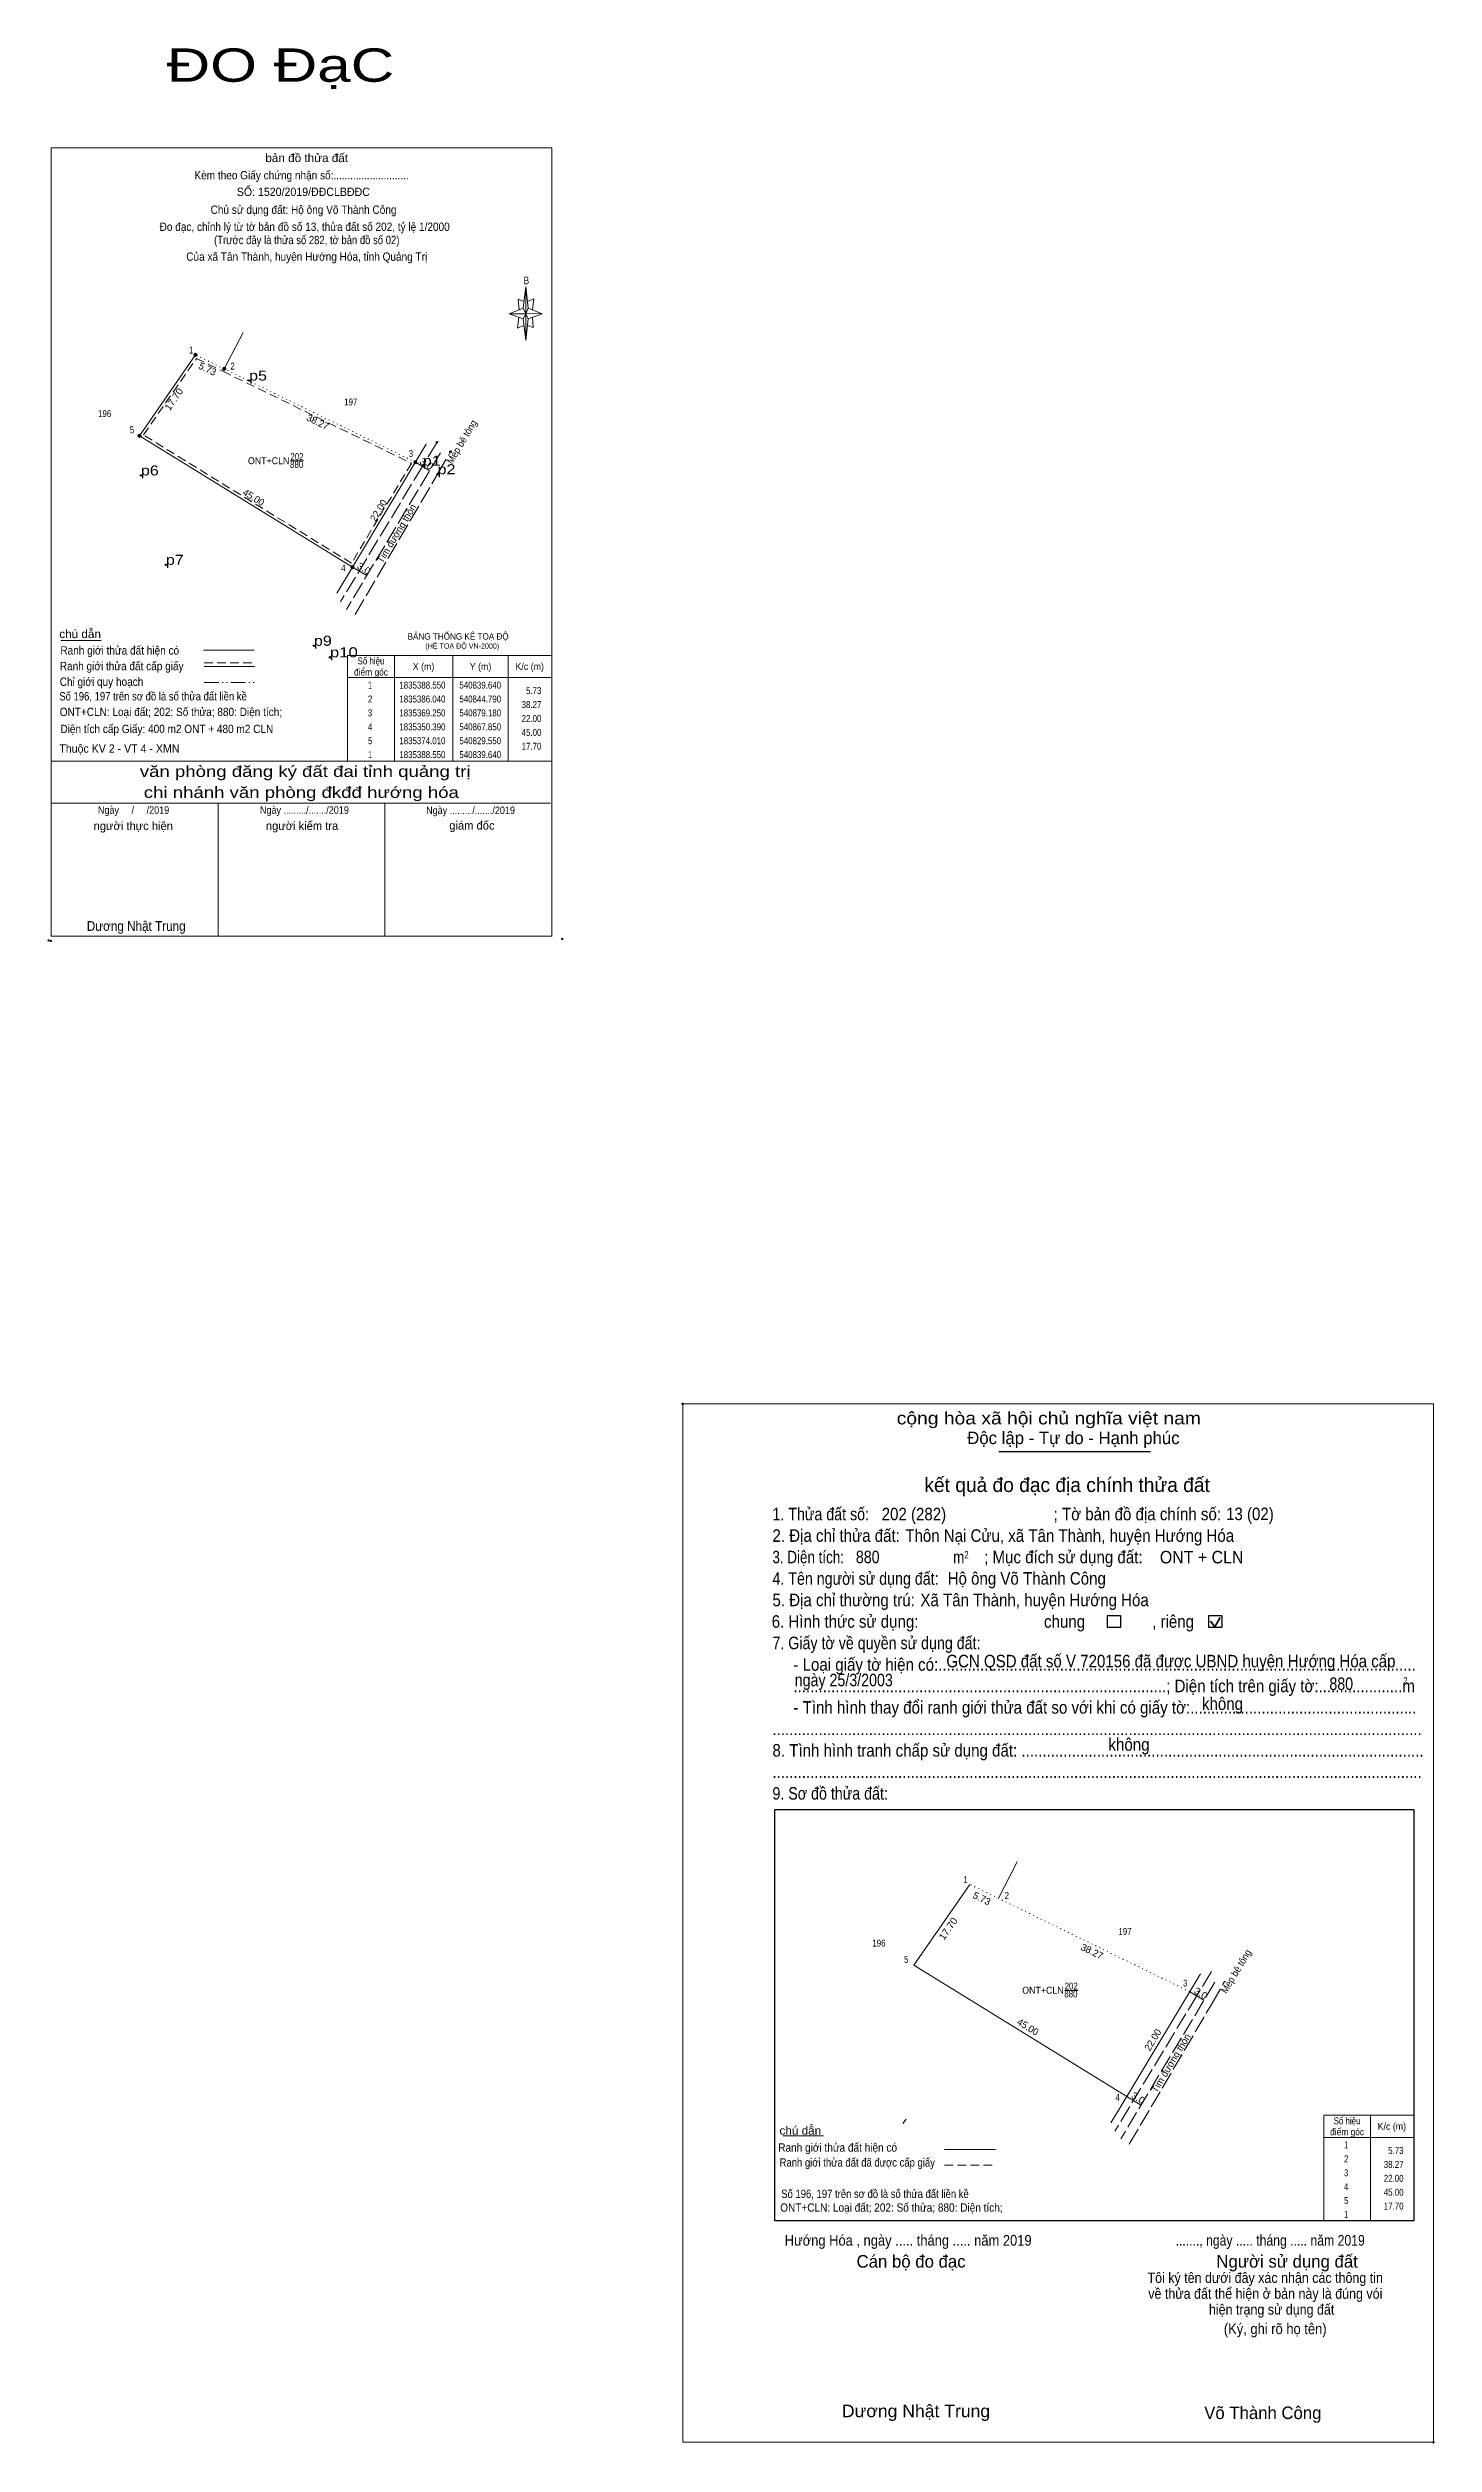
# Model space of a CAD drawing. Header units: metres. Extents: x 540813 to 541062, y 1835013 to 1835444.
import ezdxf
from ezdxf.enums import TextEntityAlignment as Align

# ---------------------------------------------------------------- set-up
doc = ezdxf.new("R2010")
doc.units = ezdxf.units.M
doc.header["$LTSCALE"] = 0.52
doc.header["$PDMODE"] = 32
doc.header["$PDSIZE"] = 0.26
for name, pattern in [('DASH_DOUBLE_DOT', [9.2, 5, -1.2, 0.3, -1.2, 0.3, -1.2]), ('DOTTED', [1.5, 0.3, -1.2]), ('LONG_DASHED', [7.5, 6, -1.5]), ('MEDIUM_DASHED', [4.5, 3, -1.5])]:
    doc.linetypes.add(name, pattern=pattern)
for name, color, linetype, lineweight in [('1', 7, 'MEDIUM_DASHED', 13), ('10', 7, 'Continuous', 13), ('17', 7, 'Continuous', 13), ('2', 7, 'Continuous', 25), ('28', 7, 'Continuous', 13), ('5', 7, 'Continuous', 13), ('6', 7, 'Continuous', 13), ('63', 7, 'Continuous', 13)]:
    doc.layers.add(name, color=color, linetype=linetype, lineweight=lineweight)
doc.layers.add('12', color=7, linetype='Continuous')
doc.layers.add('7', color=7, linetype='Continuous')

msp = doc.modelspace()

# ---------------------------------------------------------------- hatches: boundary and pattern name
at = {"layer": '28'}
for points in [[(540839.94, 1835388.55, 1), (540839.34, 1835388.55, 1)], [(540845.09, 1835386.04, 1), (540844.49, 1835386.04, 1)], [(540829.85, 1835374.01, 1), (540829.25, 1835374.01, 1)], [(540879.48, 1835369.25, 1), (540878.88, 1835369.25, 1)], [(540868.15, 1835350.39, 1), (540867.55, 1835350.39, 1)]]:
    msp.add_hatch(color=256, dxfattribs=at).paths.add_polyline_path(points)

# ---------------------------------------------------------------- linework, layer by layer
at = {"layer": '1'}
msp.add_lwpolyline([(540839.81, 1835387.91), (540844.57, 1835385.59), (540878.47, 1835369.04), (540867.68, 1835351.08), (540830.26, 1835374.16)], close=True, dxfattribs=at)
at = {"layer": '10'}
for p, q in [((540848.18, 1835392.6), (540844.79, 1835386.04)), ((540987.43, 1835117.53), (540984.04, 1835110.97)), ((540967.45, 1835071.26), (540966.84, 1835070.49))]:
    msp.add_line(p, q, dxfattribs=at)
at = {"layer": '17'}
for p, q in [((540815.44, 1835337.2), (540822.68, 1835337.2)), ((540945.32, 1835068.24), (540952.56, 1835068.24))]:
    msp.add_line(p, q, dxfattribs=at)
at = {"layer": '2'}
for p, q in [((540984.11, 1835191.33), (541011.41, 1835191.33)), ((540943.8, 1835126.94), (541058.74, 1835126.94)), ((541058.74, 1835126.94), (541058.74, 1835052.96))]:
    msp.add_line(p, q, dxfattribs=at)
at = {"layer": '2', "lineweight": 35}
for p, q in [((541022.19, 1835160.81), (541022.96, 1835159.81)), ((541022.96, 1835159.81), (541023.89, 1835161.49))]:
    msp.add_line(p, q, dxfattribs=at)
at = {"layer": '2', "lineweight": 13}
msp.add_lwpolyline([(540927.25, 1835199.9), (541062.26, 1835199.9), (541062.26, 1835013.16), (540927.25, 1835013.16)], close=True, dxfattribs=at)
at = {"layer": '2'}
for points in [[(541003.65, 1835161.81), (541005.97, 1835161.81), (541005.97, 1835159.65), (541003.65, 1835159.65)], [(541021.89, 1835161.81), (541024.21, 1835161.81), (541024.21, 1835159.65), (541021.89, 1835159.65)]]:
    msp.add_lwpolyline(points, close=True, dxfattribs=at)
msp.add_lwpolyline([(541058.74, 1835052.96), (540943.8, 1835052.96), (540943.8, 1835126.94)], dxfattribs=at)
for p in [(540927.25, 1835199.9), (541062.25, 1835013.16)]:
    msp.add_point(p, dxfattribs=at)
at = {"layer": '28', "linetype": 'DOTTED'}
for p, q in [((540879.18, 1835369.25), (540839.64, 1835388.55)), ((541018.43, 1835094.18), (540978.89, 1835113.48))]:
    msp.add_line(p, q, dxfattribs=at)
at = {"layer": '28', "linetype": 'LONG_DASHED'}
for p, q in [((540883.69, 1835370.94), (540866.78, 1835342.78)), ((541022.94, 1835095.87), (541006.03, 1835067.71))]:
    msp.add_line(p, q, dxfattribs=at)
at = {"layer": '28'}
for points in [[(540839.64, 1835388.55), (540829.55, 1835374.01), (540867.85, 1835350.39)], [(540881.12, 1835372.48), (540867.85, 1835350.39), (540865.02, 1835345.68)], [(540978.89, 1835113.48), (540968.8, 1835098.94), (541007.1, 1835075.32)], [(541020.37, 1835097.41), (541007.1, 1835075.32), (541004.27, 1835070.61)]]:
    msp.add_lwpolyline(points, dxfattribs=at)
at = {"layer": '28', "linetype": 'LONG_DASHED'}
for points in [[(540883.09, 1835372.85), (540880.51, 1835368.61), (540865.71, 1835344.14)], [(540868.32, 1835341.84), (540883.16, 1835367.08), (540885.49, 1835371.14)], [(541022.34, 1835097.78), (541019.76, 1835093.54), (541004.96, 1835069.07)], [(541007.57, 1835066.77), (541022.41, 1835092.01), (541024.74, 1835096.07)]]:
    msp.add_lwpolyline(points, dxfattribs=at)
at = {"layer": '28'}
for centre in [(540839.64, 1835388.55), (540844.79, 1835386.04), (540829.55, 1835374.01), (540879.18, 1835369.25), (540867.85, 1835350.39)]:
    msp.add_circle(centre, 0.3, dxfattribs=at)
at = {"layer": '5'}
for p, q in [((540898.56, 1835396.94), (540899.06, 1835400.84)), ((540898.56, 1835395.04), (540896.06, 1835395.94)), ((540899.46, 1835395.04), (540899.06, 1835391.14)), ((540900.36, 1835393.44), (540899.36, 1835393.84)), ((540899.46, 1835396.94), (540901.96, 1835395.94)), ((540900.26, 1835395.34), (540900.36, 1835393.44)), ((540813.69, 1835315.5), (540903.69, 1835315.5)), ((540813.69, 1835307.9), (540903.49, 1835307.9)), ((540813.69, 1835307.9), (540903.49, 1835307.9)), ((540813.69, 1835307.9), (540903.49, 1835307.9)), ((540843.69, 1835284), (540843.69, 1835307.9)), ((540873.69, 1835284), (540873.69, 1835307.9))]:
    msp.add_line(p, q, dxfattribs=at)
for points in [[(540813.69, 1835425.8), (540903.69, 1835425.8), (540903.69, 1835284), (540813.69, 1835284)], [(540899.06, 1835400.84), (540899.46, 1835396.94), (540899.06, 1835395.94)], [(540899.06, 1835395.94), (540896.06, 1835395.94), (540898.56, 1835396.94), (540899.46, 1835395.04), (540901.96, 1835395.94), (540899.06, 1835396.04)], [(540899.06, 1835395.94), (540899.06, 1835391.14), (540898.56, 1835395.04)]]:
    msp.add_lwpolyline(points, close=True, dxfattribs=at)
for points in [[(540898.76, 1835398.14), (540897.66, 1835398.54), (540897.86, 1835396.64)], [(540899.36, 1835398.14), (540900.46, 1835398.64), (540900.26, 1835396.64)], [(540899.06, 1835395.94), (540898.56, 1835396.94), (540896.06, 1835395.94)], [(540897.76, 1835395.34), (540897.56, 1835393.34), (540898.66, 1835393.84)], [(540899.06, 1835395.94), (540899.46, 1835395.04), (540901.96, 1835395.94)], [(540903.69, 1835284), (540813.69, 1835284), (540813.69, 1835307.9)]]:
    msp.add_lwpolyline(points, dxfattribs=at)
for p in [(540813.22, 1835283.23), (540813.62, 1835283.16)]:
    msp.add_point(p, dxfattribs=at)
at = {"layer": '6'}
for p, q in [((540841.04, 1835335.46), (540850.18, 1835335.46)), ((540841.18, 1835332.53), (540850.32, 1835332.53)), ((540974.34, 1835065.78), (540983.48, 1835065.78))]:
    msp.add_line(p, q, dxfattribs=at)
at = {"layer": '6', "linetype": 'MEDIUM_DASHED'}
for p, q in [((540841.18, 1835333.15), (540850.38, 1835333.15)), ((540974.32, 1835062.97), (540983.52, 1835062.97))]:
    msp.add_line(p, q, dxfattribs=at)
at = {"layer": '6'}
msp.add_point((540905.59, 1835283.5), dxfattribs=at)
at = {"layer": '63'}
for p, q in [((540856.73, 1835369.49), (540859.08, 1835369.49)), ((540881.75, 1835367.71), (540879.18, 1835369.25)), ((540870.42, 1835348.85), (540867.85, 1835350.39)), ((540875.39, 1835334.5), (540875.39, 1835315.5)), ((540885.89, 1835334.5), (540885.89, 1835315.5)), ((540895.89, 1835334.5), (540895.89, 1835315.5)), ((540866.99, 1835330.5), (540903.69, 1835330.5)), ((540995.98, 1835094.42), (540998.33, 1835094.42)), ((541021, 1835092.64), (541018.43, 1835094.18)), ((541009.67, 1835073.78), (541007.1, 1835075.32)), ((541050.94, 1835071.96), (541050.94, 1835052.96)), ((541050.94, 1835071.96), (541050.94, 1835052.96)), ((541042.54, 1835067.96), (541058.74, 1835067.96))]:
    msp.add_line(p, q, dxfattribs=at)
at = {"layer": '63', "linetype": 'DASH_DOUBLE_DOT'}
msp.add_line((540841.21, 1835329.61), (540850.41, 1835329.61), dxfattribs=at)
at = {"layer": '63'}
for points in [[(540866.99, 1835334.5), (540903.69, 1835334.5), (540903.69, 1835315.5), (540866.99, 1835315.5)], [(541042.54, 1835071.96), (541058.74, 1835071.96), (541058.74, 1835052.96), (541042.54, 1835052.96)]]:
    msp.add_lwpolyline(points, close=True, dxfattribs=at)
at = {"layer": '7'}
for p in [(540849.27, 1835383.93), (540883.09, 1835372.85), (540880.51, 1835368.61), (540883.16, 1835367.08), (540885.49, 1835371.14), (540829.81, 1835366.86), (540834.3, 1835350.79), (540860.93, 1835336.23), (540863.8, 1835334.16)]:
    msp.add_point(p, dxfattribs=at)

# ---------------------------------------------------------------- texts
at = {"layer": '1'}
for s, width, p in [('197', 0.85, (540867.555, 1835379.45)), ('196', 0.85, (540823.285, 1835377.36)), ('ONT+CLN', 0.95, (540852.79, 1835368.89)), ('880', 0.85, (540857.82, 1835368.22)), ('202', 0.85, (540857.875, 1835369.63)), ('197', 0.85, (541006.805, 1835104.38)), ('196', 0.85, (540962.535, 1835102.29)), ('202', 0.85, (540997.125, 1835094.56)), ('ONT+CLN', 0.95, (540992.04, 1835093.82)), ('880', 0.85, (540997.07, 1835093.15))]:
    msp.add_text(s, height=1.25, dxfattribs=dict(at, width=width)).set_placement(p, align=Align.CENTER)
for s, height, width, p in [('BẢNG THỐNG KÊ TOẠ ĐỘ ', 1.15, 0.95, (540877.77, 1835337.34)), ('(HỆ TOẠ ĐỘ VN-2000)', 0.93, 0.9, (540880.97, 1835335.72))]:
    msp.add_text(s, height=height, dxfattribs=dict(at, width=width)).set_placement(p)
at = {"layer": '12'}
for s, width, p in [('p5', 1.2, (540849.27, 1835383.93)), ('p6', 1.2, (540829.81, 1835366.86)), ('p1', 1.2, (540880.51, 1835368.61)), ('p2', 1.2, (540883.16, 1835367.08)), ('p7', 1.2, (540834.3, 1835350.79)), ('p9', 1.2, (540860.93, 1835336.23)), ('p10', 1.25, (540863.8, 1835334.16))]:
    msp.add_text(s, height=1.8, dxfattribs=dict(at, width=width)).set_placement(p)
at = {"layer": '2'}
for s, height, width, p in [('cộng hòa xã hội chủ nghĩa việt nam', 2.253, 1.15, (540965.74, 1835196.2)), ('2. Địa chỉ thửa đất:', 2.253, 0.9, (540943.39, 1835175.08)), ('1. Thửa đất số:', 2.253, 0.85, (540943.39, 1835178.95)), ('202 (282)', 2.25, 0.9, (540963.04, 1835178.95)), ('; Tờ bản đồ địa chính số:', 2.253, 0.9, (540993.95, 1835178.95)), ('13 (02)', 2.25, 0.9, (541024.97, 1835178.98)), ('3. Diện tích:', 2.253, 0.8, (540943.39, 1835171.22)), ('880', 2.25, 0.85, (540958.39, 1835171.24)), ('Thôn Nại Cửu, xã Tân Thành, huyện Hướng Hóa', 2.25, 0.9, (540967.28, 1835175.08)), ('2', 1.288, 0.8, (540977.9, 1835172.12)), ('; Mục đích sử dụng đất:', 2.253, 0.9, (540981.46, 1835171.22)), ('ONT + CLN', 2.254, 0.95, (541013.06, 1835171.2)), ('4. Tên người sử dụng đất:', 2.253, 0.85, (540943.39, 1835167.36)), ('Hộ ông Võ Thành Công', 2.25, 0.9, (540974.9, 1835167.38)), ('m', 2.253, 0.8, (540975.88, 1835171.22)), ('5. Địa chỉ thường trú:', 2.253, 0.9, (540943.39, 1835163.5)), ('Xã Tân Thành, huyện Hướng Hóa', 2.25, 0.9, (540970, 1835163.5)), ('6. Hình thức sử dụng:', 2.253, 0.9, (540943.26, 1835159.63)), ('chung                , riêng', 2.253, 0.9, (540992.23, 1835159.63)), ('7. Giấy tờ về quyền sử dụng đất:', 2.253, 0.85, (540943.39, 1835155.77)), ('     - Loại giấy tờ hiện có:..................................................................................................................', 2.253, 0.9, (540943.39, 1835151.9)), ('GCN QSD đất số V 720156 đã được UBND huyện Hướng Hóa cấp', 2.25, 0.9, (540974.66, 1835152.51)), ('     .........................................................................................; Diện tích trên giấy tờ:....................m', 2.253, 0.9, (540943.39, 1835148.04)), ('ngày 25/3/2003', 2.25, 0.85, (540947.4, 1835149.11)), ('880', 2.25, 0.85, (541043.55, 1835148.44)), ('2', 1.288, 0.8, (541056.84, 1835149.46)), ('     - Tình hình thay đổi ranh giới thửa đất so với khi có giấy tờ:......................................................', 2.253, 0.9, (540943.39, 1835144.18)), ('không', 2.254, 0.9, (541020.63, 1835144.85)), ('8. Tình hình tranh chấp sử dụng đất: ................................................................................................', 2.253, 0.9, (540943.39, 1835136.45)), ('...........................................................................................................................................................', 2.253, 0.9, (540943.39, 1835140.32)), ('không', 2.254, 0.9, (541003.82, 1835137.52)), ('9. Sơ đồ thửa đất:', 2.253, 0.85, (540943.39, 1835128.72)), ('...........................................................................................................................................................', 2.253, 0.9, (540943.39, 1835132.59)), ('Hướng Hóa , ngày ..... tháng ..... năm 2019', 1.93, 0.9, (540945.6, 1835048.5)), ('......., ngày ..... tháng ..... năm 2019', 1.93, 0.85, (541015.89, 1835048.5)), ('(Ký, ghi rõ họ tên)', 1.932, 0.9, (541024.57, 1835032.59)), ('Dương Nhật Trung', 2.25, 1.05, (540955.88, 1835017.65))]:
    msp.add_text(s, height=height, dxfattribs=dict(at, width=width)).set_placement(p)
for s, height, p in [('Độc lập - Tự do - Hạnh phúc', 2.253, (540978.42, 1835192.65)), ('Cán bộ đo đạc', 2.254, (540958.52, 1835044.55)), ('Người sử dụng đất', 2.253, (541023.23, 1835044.55)), ('Võ Thành Công', 2.25, (541021.05, 1835017.32))]:
    msp.add_text(s, height=height, dxfattribs=at).set_placement(p)
for s, height, p in [('kết quả đo đạc địa chính thửa đất', 2.576, (540996.385, 1835184.04)), ('.', 0.644, (541062.2386, 1835012.82))]:
    msp.add_text(s, height=height, dxfattribs=at).set_placement(p, align=Align.CENTER)
at = {"layer": '2', "width": 0.9}
for s, p in [('Tôi ký tên dưới đây xác nhận các thông tin', (541032.01, 1835041.8)), ('về thửa đất thể hiện ở bản này là đúng vói', (541032.03, 1835038.95)), ('hiện trạng sử dụng đất', (541033.165, 1835036.1))]:
    msp.add_text(s, height=1.862, dxfattribs=at).set_placement(p, align=Align.CENTER)
at = {"layer": '5'}
for s, height, width, p in [('ĐO ĐạC', 6, 1.35, (540854.905, 1835437.66)), ('bản đồ thửa đất', 1.5, 1.05, (540859.63, 1835423.22)), ('Kèm theo Giấy chứng nhận số:...........................', 1.5, 0.9, (540858.71, 1835420.11)), ('SỐ: 1520/2019/ĐĐCLBĐĐC', 1.5, 0.95, (540859.025, 1835417.12)), ('Chủ sử dụng đất: Hộ ông Võ Thành Công', 1.5, 0.9, (540859.065, 1835413.91)), ('Đo đạc, chỉnh lý từ tờ bản đồ số 13, thửa đất số 202, tỷ lệ 1/2000 ', 1.5, 0.9, (540859.515, 1835410.84)), ('Của xã Tân Thành, huyện Hướng Hóa, tỉnh Quảng Trị', 1.5, 0.9, (540859.64, 1835405.47)), ('(Trước đây là thửa số 282, tờ bản đồ số 02)', 1.5, 0.85, (540859.64, 1835408.46)), ('B', 1.378, 0.8, (540899.14, 1835401.24)), ('văn phòng đăng ký đất đai tỉnh quảng trị', 2, 1.25, (540859.355, 1835312.64)), ('Ngày     /     /2019', 1.35, 0.9, (540828.49, 1835306.01)), ('chi nhánh văn phòng đkđđ hướng hóa', 2, 1.25, (540858.665, 1835308.88)), ('Ngày ........./......./2019', 1.35, 0.9, (540859.215, 1835306.02)), ('Ngày ........./......./2019', 1.35, 0.9, (540889.095, 1835305.97)), ('Dương Nhật Trung', 1.75, 0.9, (540828.975, 1835284.96))]:
    msp.add_text(s, height=height, dxfattribs=dict(at, width=width)).set_placement(p, align=Align.CENTER)
for s, p in [('người thực hiện', (540828.44, 1835303.09)), ('người kiểm tra', (540858.795, 1835303.11)), ('giám đốc', (540889.345, 1835303.17))]:
    msp.add_text(s, height=1.5, dxfattribs=at).set_placement(p, align=Align.CENTER)
at = {"layer": '6'}
for s, width, p in [('chú dẫn', 1.05, (540815.13, 1835337.61)), ('Ranh giới thửa đất cấp giấy', 0.9, (540815.22, 1835331.83)), ('Ranh giới thửa đất hiện có ', 0.9, (540815.33, 1835334.65)), ('Chỉ giới quy hoạch', 0.9, (540815.21, 1835329.02)), ('Số 196, 197 trên sơ đồ là số thửa đất liền kề', 0.85, (540815.14, 1835326.4)), ('ONT+CLN: Loại đất; 202: Số thửa; 880: Diện tích;', 0.9, (540815.21, 1835323.59)), ('Diện tích cấp Giấy: 400 m2 ONT + 480 m2 CLN', 0.9, (540815.34, 1835320.53)), ('Thuộc KV 2 - VT 4 - XMN', 0.95, (540815.14, 1835317)), ('chú dẫn', 1.05, (540944.66, 1835068.46)), ('Ranh giới thửa đất hiện có ', 0.9, (540944.44, 1835065.41)), ('Ranh giới thửa đất đã được cấp giấy', 0.85, (540944.68, 1835062.72)), ('Số 196, 197 trên sơ đồ là số thửa đất liền kề', 0.85, (540944.97, 1835057.08)), ('ONT+CLN: Loại đất; 202: Số thửa; 880: Diện tích;', 0.9, (540944.79, 1835054.61))]:
    msp.add_text(s, height=1.5, dxfattribs=dict(at, width=width)).set_placement(p)
at = {"layer": '63'}
for s, width, p in [(' 1', 0.75, (540839.21, 1835388.79)), (' 2', 0.85, (540846.69, 1835385.91)), (' 5', 0.8, (540828.57, 1835374.43)), (' 3', 0.8, (540878.75, 1835370.17)), (' 4', 0.85, (540866.63, 1835349.59)), ('5.73', 0.85, (540901.84, 1835327.53)), ('38.27', 0.85, (540901.84, 1835325.03)), ('45.00', 0.85, (540901.84, 1835320.03)), ('22.00', 0.85, (540901.84, 1835322.53)), ('17.70', 0.85, (540901.84, 1835317.53)), (' 1', 0.75, (540978.46, 1835113.72)), (' 2', 0.85, (540985.94, 1835110.84)), (' 5', 0.8, (540967.82, 1835099.36)), (' 3', 0.8, (541018, 1835095.1)), (' 4', 0.85, (541005.88, 1835074.52)), ('5.73', 0.85, (541056.89, 1835064.99)), ('38.27', 0.85, (541056.89, 1835062.49)), ('22.00', 0.85, (541056.89, 1835059.99)), ('45.00', 0.85, (541056.89, 1835057.49)), ('17.70', 0.85, (541056.89, 1835054.99))]:
    msp.add_text(s, height=1.25, dxfattribs=dict(at, width=width)).set_placement(p, align=Align.RIGHT)
for s, rotation, p in [('5.73', 334.016, (540841.5162, 1835385.4459)), ('38.27', 333.977, (540861.3408, 1835375.9217)), ('45.00', 328.337, (540849.752, 1835362.3755)), ('22.00', 59.005, (540873.0883, 1835360.2582)), ('Tim đường thôn', 59.005, (540876.3445, 1835356.0982)), ('5.73', 334.016, (540980.7662, 1835110.3759)), ('38.27', 333.977, (541000.5908, 1835100.8517)), ('45.00', 328.337, (540989.002, 1835087.3055)), ('22.00', 59.005, (541012.3383, 1835085.1882)), ('Tim đường thôn', 59.005, (541015.5945, 1835081.0282))]:
    msp.add_text(s, height=1.25, rotation=rotation, dxfattribs=at).set_placement(p, align=Align.CENTER)
for s, rotation, width, p in [('17.70', 55.241, 1.05, (540836.2529, 1835380.2187)), ('Mép bê tông', 59.005, 0.95, (540888.0527, 1835372.5932)), ('3.0', 329.069, 1.05, (540880.8588, 1835368.4337)), ('3.0', 329.069, 1.05, (540869.5788, 1835349.5936)), ('17.70', 55.241, 1.05, (540975.5029, 1835105.1487)), ('Mép bê tông', 59.005, 0.95, (541027.3027, 1835097.5232)), ('3.0', 329.069, 1.05, (541020.1088, 1835093.3636)), ('3.0', 329.069, 1.05, (541008.8288, 1835074.5236))]:
    msp.add_text(s, height=1.25, rotation=rotation, dxfattribs=dict(at, width=width)).set_placement(p, align=Align.CENTER)
for s, width, p in [('Số hiệu', 0.85, (540871.19, 1835332.88)), ('X (m)', 0.95, (540880.64, 1835331.88)), ('Y (m)', 0.95, (540890.895, 1835331.88)), ('K/c (m)', 0.95, (540899.735, 1835331.88)), ('điểm góc', 0.9, (540871.19, 1835330.88)), (' 1', 0.75, (540870.84, 1835328.53)), ('1835388.550', 0.85, (540880.44, 1835328.53)), ('540839.640', 0.85, (540890.84, 1835328.53)), (' 3', 0.8, (540870.835, 1835323.53)), (' 2', 0.85, (540870.845, 1835326.03)), ('1835386.040', 0.85, (540880.44, 1835326.03)), ('1835369.250', 0.85, (540880.44, 1835323.53)), ('540844.790', 0.85, (540890.84, 1835326.03)), ('540879.180', 0.85, (540890.84, 1835323.53)), (' 4', 0.85, (540870.84, 1835321.03)), ('1835350.390', 0.85, (540880.44, 1835321.03)), ('540867.850', 0.85, (540890.84, 1835321.03)), (' 5', 0.8, (540870.845, 1835318.53)), (' 1', 0.75, (540870.84, 1835316.03)), ('1835374.010', 0.85, (540880.44, 1835318.53)), ('1835388.550', 0.85, (540880.44, 1835316.03)), ('540829.550', 0.85, (540890.84, 1835318.53)), ('540839.640', 0.85, (540890.84, 1835316.03)), ('Số hiệu', 0.85, (541046.74, 1835070.34)), ('K/c (m)', 0.95, (541054.785, 1835069.34)), ('điểm góc', 0.9, (541046.74, 1835068.34)), (' 1', 0.75, (541046.39, 1835065.99)), (' 3', 0.8, (541046.385, 1835060.99)), (' 2', 0.85, (541046.395, 1835063.49)), (' 4', 0.85, (541046.39, 1835058.49)), (' 5', 0.8, (541046.395, 1835055.99)), (' 1', 0.75, (541046.39, 1835053.49))]:
    msp.add_text(s, height=1.25, dxfattribs=dict(at, width=width)).set_placement(p, align=Align.CENTER)

doc.saveas('drawing.dxf')
